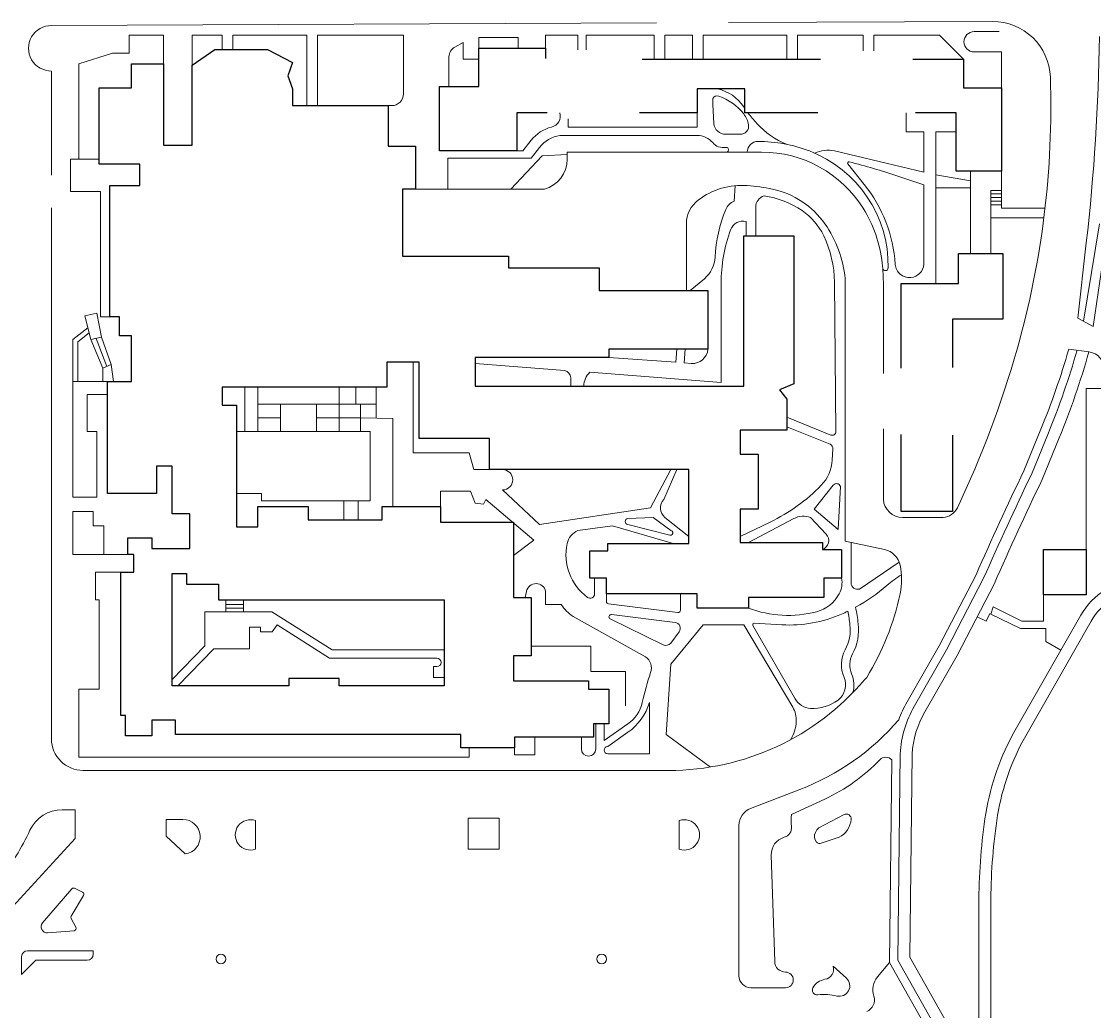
# Model space of a CAD drawing. Header units: feet. Extents: x 2817291 to 2825191, y 230718 to 237492.
# Drawn here: x 2819595 to 2820498, y 233008 to 233842 of the extents above; entities that cross this region are included whole.
import ezdxf

# ---------------------------------------------------------------- set-up
doc = ezdxf.new("R2010")
doc.units = ezdxf.units.FT
doc.layers.add('63', color=7, linetype='Continuous', lineweight=13)

msp = doc.modelspace()

# ---------------------------------------------------------------- linework, layer by layer
at = {"layer": '63'}
for p, q in [((2820129.459, 233840.923), (2819619.9, 233838.707)), ((2820412.171, 233842.152), (2820189.882, 233841.185)), ((2819685.226, 233830.584), (2819685.226, 233815.509)), ((2819714.372, 233830.584), (2819685.226, 233830.584)), ((2819714.372, 233806.464), (2819714.372, 233830.584)), ((2819738.492, 233830.584), (2819738.492, 233805.459)), ((2819763.617, 233830.584), (2819738.492, 233830.584)), ((2819763.617, 233818.524), (2819763.617, 233830.584)), ((2819772.663, 233830.584), (2819772.663, 233818.524)), ((2819834.974, 233830.584), (2819772.663, 233830.584)), ((2819834.974, 233771.288), (2819834.974, 233830.584)), ((2819844.019, 233830.584), (2819844.019, 233771.288)), ((2819916.38, 233830.584), (2819844.019, 233830.584)), ((2819916.38, 233781.338), (2819916.38, 233830.584)), ((2819979.696, 233828.574), (2820012.862, 233828.574)), ((2819979.696, 233819.529), (2819979.696, 233828.574)), ((2820012.862, 233828.574), (2820012.862, 233819.529)), ((2820035.977, 233830.584), (2820063.112, 233830.584)), ((2820035.977, 233819.529), (2820035.977, 233830.584)), ((2820063.112, 233830.584), (2820063.112, 233818.372)), ((2820070.147, 233830.584), (2820127.433, 233830.584)), ((2820070.147, 233818.372), (2820070.147, 233830.584)), ((2820127.433, 233830.584), (2820127.433, 233810.484)), ((2820136.479, 233830.584), (2820159.594, 233830.584)), ((2820136.479, 233810.484), (2820136.479, 233830.584)), ((2820159.594, 233830.584), (2820159.594, 233810.484)), ((2820168.639, 233830.584), (2820238.99, 233830.584)), ((2820168.639, 233810.484), (2820168.639, 233830.584)), ((2820238.99, 233830.584), (2820238.99, 233810.484)), ((2820248.035, 233830.584), (2820303.311, 233830.584)), ((2820248.035, 233810.484), (2820248.035, 233830.584)), ((2820303.311, 233830.584), (2820303.311, 233817.367)), ((2820312.357, 233830.584), (2820367.632, 233830.584)), ((2820312.357, 233817.367), (2820312.357, 233830.584)), ((2820367.632, 233830.584), (2820387.733, 233810.484)), ((2820396.778, 233833.599), (2820417.883, 233833.599)), ((2819959.596, 233820.534), (2819966.631, 233824.554)), ((2819966.631, 233824.554), (2819966.631, 233810.484)), ((2819671.156, 233815.509), (2819643.015, 233806.464)), ((2819685.226, 233815.509), (2819671.156, 233815.509)), ((2819954.571, 233787.368), (2819954.571, 233812.494)), ((2819966.631, 233810.484), (2819979.696, 233810.484)), ((2820419.893, 233816.514), (2820396.778, 233816.514)), ((2820419.893, 233786.363), (2820419.893, 233816.514)), ((2819643.015, 233806.464), (2819643.015, 233726.062)), ((2819619.9, 233800.434), (2819619.9, 233712.736)), ((2820176.679, 233777.318), (2820176.679, 233772.293)), ((2819903.315, 233771.288), (2819906.33, 233771.288)), ((2820163.614, 233765.258), (2820163.614, 233753.198)), ((2820176.679, 233772.293), (2820177.684, 233756.213)), ((2820339.492, 233765.258), (2820339.492, 233749.178)), ((2820055.072, 233753.198), (2820055.072, 233760.089)), ((2820163.614, 233753.198), (2820055.072, 233753.198)), ((2820339.492, 233749.178), (2820354.567, 233749.178)), ((2820354.567, 233715.196), (2820354.567, 233749.178)), ((2820364.617, 233749.178), (2820364.617, 233621.541)), ((2820364.617, 233749.178), (2820381.703, 233749.178)), ((2820016.882, 233733.097), (2820023.917, 233742.143)), ((2820048.037, 233746.163), (2820163.614, 233746.163)), ((2820006.831, 233700.937), (2820032.962, 233729.077)), ((2820011.857, 233733.097), (2820016.882, 233733.097)), ((2820023.917, 233727.067), (2820030.952, 233736.113)), ((2820032.962, 233729.077), (2820054.067, 233730.082)), ((2820054.067, 233732.092), (2820217.885, 233732.092)), ((2820054.067, 233726.062), (2820054.067, 233732.092)), ((2820354.567, 233715.196), (2820279.191, 233733.097)), ((2819635.98, 233726.062), (2819635.98, 233698.927)), ((2819643.015, 233726.062), (2819635.98, 233726.062)), ((2819643.015, 233726.062), (2819660.101, 233726.062)), ((2819953.566, 233727.067), (2820023.917, 233727.067)), ((2819953.566, 233700.937), (2819953.566, 233727.067)), ((2820290.48, 233722.252), (2820304.316, 233704.957)), ((2820354.567, 233704.622), (2820332.457, 233711.992)), ((2820393.763, 233707.972), (2820364.617, 233713.115)), ((2820393.763, 233646.666), (2820393.763, 233716.012)), ((2820419.893, 233716.012), (2820419.893, 233699.932)), ((2820194.77, 233690.887), (2820195.634, 233703.856)), ((2820354.567, 233637.621), (2820354.567, 233704.622)), ((2820393.763, 233701.942), (2820364.617, 233701.942)), ((2819635.98, 233698.927), (2819661.106, 233698.927)), ((2819661.106, 233698.927), (2819661.106, 233593.4)), ((2819915.375, 233700.937), (2819926.43, 233700.937)), ((2819915.375, 233644.656), (2819915.375, 233700.937)), ((2819926.43, 233700.937), (2820034.972, 233700.937)), ((2820410.848, 233699.932), (2820410.848, 233646.666)), ((2820419.893, 233699.932), (2820410.848, 233699.932)), ((2820410.848, 233696.917), (2820419.893, 233696.917)), ((2820410.848, 233693.902), (2820419.893, 233693.902)), ((2820419.893, 233699.932), (2820419.893, 233684.857)), ((2819619.9, 233685.117), (2819619.9, 233238.115)), ((2820212.86, 233661.741), (2820212.86, 233685.862)), ((2820410.848, 233690.887), (2820419.893, 233690.887)), ((2820410.848, 233687.872), (2820419.893, 233687.872)), ((2820419.893, 233684.857), (2820456.479, 233684.857)), ((2820455.507, 233676.817), (2820410.848, 233676.817)), ((2820154.569, 233671.791), (2820154.569, 233615.511)), ((2820204.82, 233673.801), (2820204.82, 233661.741)), ((2820502.305, 233671.791), (2820488.944, 233589.719)), ((2820491.25, 233655.711), (2820483.982, 233592.377)), ((2820004.821, 233644.656), (2819915.375, 233644.656)), ((2820004.821, 233634.606), (2820004.821, 233644.656)), ((2820497.01, 233585.399), (2820505.32, 233642.646)), ((2820081.203, 233634.606), (2820004.821, 233634.606)), ((2820081.203, 233615.511), (2820081.203, 233634.606)), ((2820157.584, 233615.511), (2820169.644, 233625.561)), ((2820183.714, 233538.124), (2820183.714, 233621.541)), ((2820280.315, 233496.626), (2820279.191, 233622.546)), ((2820288.236, 233404.457), (2820288.236, 233625.561)), ((2820320.397, 233620.535), (2820320.397, 233545.629)), ((2820154.569, 233615.511), (2820081.203, 233615.511)), ((2819648.041, 233594.405), (2819658.091, 233596.415)), ((2819653.066, 233574.305), (2819648.041, 233594.405)), ((2819658.091, 233596.415), (2819662.111, 233576.315)), ((2819661.106, 233593.4), (2819669.146, 233593.4)), ((2820483.982, 233592.377), (2820497.01, 233585.399)), ((2819637.99, 233574.305), (2819650.591, 233584.205)), ((2819642.01, 233572.351), (2819651.659, 233579.932)), ((2819662.111, 233576.315), (2819653.066, 233574.305)), ((2819657.588, 233575.31), (2819666.633, 233551.692)), ((2819662.111, 233576.315), (2819670.151, 233553.199)), ((2819637.99, 233539.129), (2819637.99, 233574.305)), ((2819642.01, 233539.129), (2819642.01, 233572.351)), ((2819653.066, 233574.305), (2819663.116, 233550.184)), ((2820146.529, 233566.265), (2820145.722, 233555.137)), ((2820153.582, 233566.265), (2820152.739, 233554.628)), ((2820493.714, 233563.862), (2820476.513, 233566.166)), ((2820089.243, 233559.23), (2820145.722, 233555.137)), ((2819663.116, 233550.184), (2819670.151, 233553.199)), ((2819663.116, 233539.129), (2819663.116, 233550.184)), ((2819670.151, 233553.199), (2819672.161, 233539.129)), ((2819924.42, 233555.209), (2819924.42, 233478.828)), ((2819976.681, 233554.204), (2820052.071, 233548.349)), ((2820152.739, 233554.628), (2820158.589, 233554.204)), ((2819637.99, 233539.129), (2819637.99, 233441.643)), ((2819667.136, 233539.129), (2819637.99, 233539.129)), ((2820057.082, 233535.109), (2820057.082, 233542.144)), ((2820073.127, 233546.714), (2820183.714, 233538.124)), ((2819782.713, 233534.104), (2819782.713, 233496.918)), ((2819793.768, 233534.104), (2819793.768, 233496.918)), ((2819876.179, 233520.034), (2819876.179, 233534.104)), ((2819893.265, 233534.104), (2819893.265, 233508.476)), ((2820491.25, 233533.099), (2820680.193, 233533.099)), ((2820491.25, 233397.422), (2820491.25, 233533.099)), ((2819650.051, 233528.074), (2819667.136, 233528.074)), ((2819650.051, 233496.918), (2819650.051, 233528.074)), ((2819862.109, 233520.034), (2819793.768, 233520.034)), ((2819812.863, 233520.034), (2819812.863, 233496.918)), ((2819843.014, 233520.034), (2819843.014, 233496.918)), ((2819862.109, 233520.034), (2819876.179, 233520.034)), ((2819880.199, 233520.034), (2819880.199, 233508.476)), ((2819812.863, 233508.476), (2819793.768, 233508.476)), ((2819843.014, 233508.476), (2819862.109, 233508.476)), ((2819862.109, 233508.476), (2819862.109, 233496.918)), ((2819880.199, 233508.476), (2819880.199, 233496.918)), ((2819907.335, 233507.974), (2819880.199, 233508.476)), ((2819907.335, 233433.602), (2819907.335, 233507.974)), ((2820238.99, 233508.979), (2820276.272, 233493.875)), ((2819658.091, 233496.918), (2819650.051, 233496.918)), ((2819658.091, 233441.643), (2819658.091, 233496.918)), ((2819888.24, 233496.918), (2819775.678, 233496.918)), ((2819888.24, 233438.628), (2819888.24, 233496.918)), ((2820275.52, 233486.139), (2820238.99, 233500.938)), ((2820320.397, 233499.168), (2820320.397, 233439.633)), ((2820453.059, 233498.929), (2820438.681, 233463.792)), ((2820445.019, 233460.738), (2820459.397, 233495.875)), ((2820454.073, 233456.375), (2820468.45, 233491.512)), ((2819924.42, 233478.828), (2819971.656, 233478.828)), ((2819971.656, 233478.828), (2819975.676, 233464.758)), ((2820277.181, 233472.798), (2820277.944, 233482.208)), ((2819975.676, 233464.758), (2819988.741, 233464.758)), ((2820124.418, 233432.597), (2820141.504, 233464.758)), ((2820135.474, 233439.633), (2820146.529, 233464.758)), ((2820262.106, 233431.592), (2820278.186, 233451.693)), ((2820284.216, 233450.688), (2820282.206, 233414.507)), ((2819637.99, 233441.643), (2819658.091, 233441.643)), ((2819775.678, 233444.658), (2819796.783, 233444.658)), ((2819796.783, 233444.658), (2819796.783, 233438.628)), ((2819947.535, 233446.668), (2819972.661, 233446.668)), ((2819947.535, 233433.602), (2819947.535, 233446.668)), ((2819972.661, 233446.668), (2819976.681, 233436.617)), ((2819999.796, 233447.673), (2820030.952, 233418.527)), ((2819796.783, 233438.628), (2819888.24, 233438.628)), ((2819866.129, 233438.628), (2819866.129, 233422.547)), ((2819878.189, 233438.628), (2819878.189, 233422.547)), ((2819976.681, 233436.617), (2819983.716, 233435.613)), ((2819983.716, 233435.613), (2819985.726, 233439.633)), ((2819985.726, 233439.633), (2820025.927, 233405.462)), ((2820030.952, 233418.527), (2820124.418, 233432.597)), ((2820282.206, 233414.507), (2820262.106, 233431.592)), ((2819637.99, 233429.582), (2819655.076, 233429.582)), ((2819637.99, 233393.402), (2819637.99, 233429.582)), ((2819655.076, 233429.582), (2819655.076, 233417.522)), ((2820126.428, 233424.557), (2820105.323, 233423.552)), ((2820141.504, 233413.502), (2820126.428, 233424.557)), ((2820156.579, 233408.477), (2820136.479, 233424.557)), ((2820206.83, 233403.452), (2820245.02, 233423.552)), ((2820259.091, 233424.557), (2820272.156, 233410.487)), ((2820336.477, 233424.557), (2820370.647, 233424.557)), ((2819655.076, 233417.522), (2819664.121, 233417.522)), ((2819664.121, 233417.522), (2819664.121, 233393.402)), ((2820063.112, 233413.502), (2820092.258, 233417.522)), ((2820092.258, 233417.522), (2820143.514, 233402.447)), ((2820105.323, 233418.527), (2820140.499, 233409.482)), ((2820199.795, 233408.477), (2820224.92, 233420.537)), ((2820025.927, 233405.462), (2820008.842, 233392.397)), ((2820321.402, 233397.422), (2820288.236, 233404.457)), ((2820293.249, 233403.394), (2820293.249, 233369.281)), ((2819684.221, 233393.402), (2819637.99, 233393.402)), ((2820300.296, 233364.256), (2820333.734, 233386.851)), ((2819657.086, 233378.326), (2819657.086, 233355.211)), ((2819678.191, 233378.326), (2819657.086, 233378.326)), ((2820077.183, 233373.301), (2820077.183, 233360.236)), ((2820398.465, 233376.331), (2820367.484, 233316.369)), ((2820404.818, 233373.301), (2820373.663, 233313)), ((2820413.895, 233368.974), (2820382.489, 233308.188)), ((2820018.892, 233357.221), (2820019.897, 233362.246)), ((2820035.977, 233362.246), (2820035.977, 233351.191)), ((2820087.233, 233360.236), (2820087.233, 233353.719)), ((2820149.544, 233346.433), (2820149.544, 233360.236)), ((2820455.069, 233337.121), (2820455.069, 233359.231)), ((2819657.086, 233355.211), (2819660.101, 233355.211)), ((2819660.101, 233355.211), (2819660.101, 233279.835)), ((2819766.632, 233345.161), (2819766.632, 233355.211)), ((2819766.632, 233351.191), (2819781.708, 233351.191)), ((2819781.708, 233345.161), (2819781.708, 233355.211)), ((2820035.977, 233351.191), (2820049.042, 233351.191)), ((2820088.994, 233351.725), (2820147.285, 233344.438)), ((2819749.145, 233345.161), (2819805.579, 233345.161)), ((2819749.145, 233316.437), (2819749.145, 233345.161)), ((2819766.632, 233348.176), (2819781.708, 233348.176)), ((2819805.579, 233345.161), (2819856.118, 233313)), ((2820059.092, 233341.141), (2820120.076, 233307.191)), ((2820144.972, 233336.185), (2820091.572, 233342.86)), ((2820406.828, 233337.121), (2820399.416, 233340.951)), ((2820406.828, 233337.121), (2820409.933, 233343.59)), ((2820410.848, 233343.151), (2820412.858, 233349.181)), ((2820410.848, 233343.151), (2820435.974, 233331.091)), ((2820412.858, 233349.181), (2820436.979, 233337.121)), ((2820429.188, 233241.483), (2820486.538, 233342.098)), ((2819786.733, 233332.096), (2819795.778, 233332.096)), ((2819786.733, 233314.005), (2819786.733, 233332.096)), ((2819795.778, 233332.096), (2819795.778, 233328.076)), ((2819805.828, 233328.076), (2819809.848, 233334.106)), ((2819809.848, 233334.106), (2819854.069, 233305.965)), ((2820090.439, 233339.06), (2820135.061, 233317.244)), ((2820141.504, 233300.94), (2820168.639, 233334.106)), ((2820168.639, 233334.106), (2820202.81, 233334.106)), ((2820202.81, 233334.106), (2820244.015, 233264.76)), ((2820210.58, 233333.571), (2820246.025, 233271.795)), ((2820234.97, 233334.106), (2820211.707, 233335.398)), ((2820436.979, 233337.121), (2820455.069, 233337.121)), ((2820495.27, 233337.121), (2820437.984, 233236.619)), ((2819795.778, 233328.076), (2819805.828, 233328.076)), ((2820141.289, 233318.744), (2820148.368, 233328.184)), ((2820435.974, 233331.091), (2820457.079, 233331.091)), ((2820457.079, 233331.091), (2820457.079, 233320.035)), ((2819721.376, 233287.742), (2819749.145, 233316.437)), ((2819726.432, 233282.85), (2819756.582, 233314.005)), ((2819756.582, 233314.005), (2819786.733, 233314.005)), ((2820074.168, 233316.016), (2820023.917, 233316.016)), ((2820074.168, 233294.91), (2820074.168, 233316.016)), ((2820367.484, 233316.369), (2820340.427, 233269.269)), ((2820457.079, 233320.035), (2820469.822, 233312.772)), ((2819854.069, 233305.965), (2819944.52, 233305.965)), ((2819856.118, 233313), (2819950.551, 233313)), ((2820373.663, 233313), (2820346.527, 233265.765)), ((2820382.489, 233308.188), (2820355.242, 233260.758)), ((2819941.505, 233298.93), (2819944.52, 233298.93)), ((2819941.505, 233289.885), (2819941.505, 233298.93)), ((2820137.484, 233241.644), (2820141.504, 233300.94)), ((2819950.551, 233289.885), (2819941.505, 233289.885)), ((2820103.313, 233294.91), (2820074.168, 233294.91)), ((2820103.313, 233265.765), (2820103.313, 233294.91)), ((2820304.592, 233287.842), (2820306.326, 233289.885)), ((2819643.015, 233279.835), (2819643.015, 233222.549)), ((2819660.101, 233279.835), (2819643.015, 233279.835)), ((2820123.413, 233268.78), (2820123.413, 233225.564)), ((2820078.188, 233229.584), (2820078.188, 233250.689)), ((2820085.223, 233236.619), (2820105.323, 233250.689)), ((2820085.223, 233250.689), (2820085.223, 233236.619)), ((2820088.238, 233231.594), (2820105.323, 233243.654)), ((2820174.856, 233214.383), (2820137.484, 233241.644)), ((2820026.932, 233224.559), (2820026.932, 233239.634)), ((2820066.127, 233239.634), (2820066.127, 233229.584)), ((2819971.656, 233222.549), (2819971.656, 233230.589)), ((2820009.846, 233230.589), (2820009.846, 233224.559)), ((2820009.846, 233224.559), (2820026.932, 233224.559)), ((2820123.413, 233225.564), (2820088.238, 233225.564)), ((2820334.467, 233225.564), (2820332.457, 233051.696)), ((2820344.513, 233225.19), (2820342.538, 233054.297)), ((2819643.015, 233222.549), (2819971.656, 233222.549)), ((2820327.372, 233220.423), (2820325.4, 233049.875)), ((2819646.521, 233211.494), (2820139.612, 233211.494)), ((2820250.046, 233195.413), (2820208.603, 233179.474)), ((2820243.01, 233174.308), (2820271.151, 233187.373)), ((2819640, 233178.328), (2819628.945, 233178.328)), ((2819640, 233154.208), (2819640, 233178.328)), ((2819716.382, 233170.288), (2819730.452, 233170.288)), ((2819716.382, 233156.218), (2819716.382, 233170.288)), ((2819791.758, 233145.163), (2819791.758, 233169.283)), ((2819970.651, 233171.293), (2819970.651, 233145.163)), ((2819996.781, 233171.293), (2819970.651, 233171.293)), ((2819996.781, 233145.163), (2819996.781, 233171.293)), ((2820148.539, 233145.163), (2820148.539, 233169.283)), ((2820266.126, 233163.253), (2820287.231, 233174.308)), ((2820198.79, 233165.185), (2820198.79, 233038.631)), ((2819569.649, 233077.826), (2819640, 233154.208)), ((2819732.462, 233141.143), (2819716.382, 233156.218)), ((2820283.211, 233155.213), (2820268.136, 233150.188)), ((2819970.651, 233145.163), (2819996.781, 233145.163)), ((2820228.94, 233050.691), (2820225.925, 233140.138)), ((2819636.969, 233111.81), (2819612.329, 233083.064)), ((2819636.572, 233088.863), (2819646.924, 233106.116)), ((2819646.099, 233108.948), (2819639.394, 233112.3)), ((2820400.798, 232959.335), (2820400.798, 233098.932)), ((2820410.848, 233098.932), (2820410.848, 232934.033)), ((2819640.527, 233079.541), (2819636.531, 233086.867)), ((2819616.545, 233074.784), (2819638.923, 233076.575)), ((2819594.775, 233054.711), (2819594.775, 233039.636)), ((2819594.775, 233039.636), (2819606.835, 233051.696)), ((2819655.076, 233059.736), (2819599.8, 233059.736)), ((2819606.835, 233051.696), (2819650.051, 233051.696)), ((2819655.076, 233056.721), (2819655.076, 233059.736)), ((2820332.457, 233051.696), (2820402.001, 232929.259)), ((2820342.538, 233054.297), (2820397.04, 232958.342)), ((2820278.186, 233046.671), (2820289.241, 233036.621)), ((2820325.4, 233049.875), (2820315.372, 233037.626)), ((2820425.228, 232874.122), (2820325.4, 233049.875)), ((2820208.84, 233028.581), (2820237.985, 233028.581))]:
    msp.add_line(p, q, dxfattribs=at)
at = {"layer": '63', "lineweight": 25}
for p, q in [((2819979.696, 233819.529), (2820035.977, 233819.529)), ((2819979.696, 233787.368), (2819979.696, 233819.529)), ((2820035.977, 233819.529), (2820035.977, 233810.858)), ((2819738.492, 233805.459), (2819757.587, 233818.524)), ((2819757.587, 233818.524), (2819801.808, 233818.524)), ((2819801.808, 233818.524), (2819822.913, 233807.469)), ((2820117.186, 233810.484), (2820267.55, 233810.484)), ((2820345.102, 233810.484), (2820387.733, 233810.484)), ((2820387.733, 233810.484), (2820387.733, 233786.363)), ((2819687.236, 233806.464), (2819714.372, 233806.464)), ((2819687.236, 233786.363), (2819687.236, 233806.464)), ((2819714.372, 233806.464), (2819714.372, 233738.122)), ((2819738.492, 233738.122), (2819738.492, 233805.459)), ((2819822.913, 233807.469), (2819818.893, 233796.413)), ((2819818.893, 233796.413), (2819822.913, 233785.358)), ((2819660.101, 233786.363), (2819687.236, 233786.363)), ((2819660.101, 233722.042), (2819660.101, 233786.363)), ((2819822.913, 233785.358), (2819822.913, 233771.288)), ((2819946.53, 233787.368), (2819979.696, 233787.368)), ((2819946.53, 233733.097), (2819946.53, 233787.368)), ((2820163.614, 233785.358), (2820163.614, 233765.258)), ((2820203.815, 233785.358), (2820163.614, 233785.358)), ((2820203.815, 233765.258), (2820203.815, 233785.358)), ((2820387.733, 233786.363), (2820419.893, 233786.363)), ((2820419.893, 233786.363), (2820419.893, 233716.012)), ((2819822.913, 233771.288), (2819903.315, 233771.288)), ((2819903.315, 233771.288), (2819903.315, 233737.117)), ((2820011.857, 233765.258), (2820011.857, 233733.097)), ((2820037.402, 233765.258), (2820011.857, 233765.258)), ((2820163.614, 233765.258), (2820114.954, 233765.258)), ((2820265.318, 233765.258), (2820203.815, 233765.258)), ((2820381.703, 233765.258), (2820347.335, 233765.258)), ((2820381.703, 233716.012), (2820381.703, 233765.258)), ((2819714.372, 233738.122), (2819738.492, 233738.122)), ((2819903.315, 233737.117), (2819926.43, 233737.117)), ((2819926.43, 233737.117), (2819926.43, 233700.937)), ((2820011.857, 233733.097), (2819946.53, 233733.097)), ((2819694.271, 233722.042), (2819660.101, 233722.042)), ((2819694.271, 233703.952), (2819694.271, 233722.042)), ((2820419.893, 233716.012), (2820381.703, 233716.012)), ((2819669.146, 233703.952), (2819694.271, 233703.952)), ((2819669.146, 233593.4), (2819669.146, 233703.952)), ((2819915.375, 233700.937), (2819915.375, 233644.656)), ((2819926.43, 233700.937), (2819915.375, 233700.937)), ((2820202.81, 233661.741), (2820245.02, 233661.741)), ((2820202.81, 233535.109), (2820202.81, 233661.741)), ((2820245.02, 233661.741), (2820245.02, 233537.119)), ((2819915.375, 233644.656), (2820004.821, 233644.656)), ((2820004.821, 233644.656), (2820004.821, 233634.606)), ((2820383.713, 233646.666), (2820420.898, 233646.666)), ((2820383.713, 233621.541), (2820383.713, 233646.666)), ((2820420.898, 233646.666), (2820420.898, 233591.39)), ((2820004.821, 233634.606), (2820081.203, 233634.606)), ((2820081.203, 233634.606), (2820081.203, 233615.511)), ((2820335.472, 233621.541), (2820383.713, 233621.541)), ((2820335.472, 233550.214), (2820335.472, 233621.541)), ((2820081.203, 233615.511), (2820172.659, 233615.511)), ((2820172.659, 233615.511), (2820172.659, 233566.265)), ((2819677.186, 233593.4), (2819669.146, 233593.4)), ((2819677.186, 233577.32), (2819677.186, 233593.4)), ((2820378.688, 233591.39), (2820378.688, 233550.831)), ((2820420.898, 233591.39), (2820378.688, 233591.39)), ((2819687.236, 233577.32), (2819677.186, 233577.32)), ((2819687.236, 233539.129), (2819687.236, 233577.32)), ((2820089.243, 233566.265), (2820089.243, 233559.23)), ((2820172.659, 233566.265), (2820089.243, 233566.265)), ((2819976.681, 233559.23), (2819976.681, 233535.109)), ((2820089.243, 233559.23), (2819976.681, 233559.23)), ((2819902.31, 233555.209), (2819902.31, 233534.104)), ((2819929.445, 233555.209), (2819902.31, 233555.209)), ((2819929.445, 233490.888), (2819929.445, 233555.209)), ((2819667.136, 233539.129), (2819687.236, 233539.129)), ((2819667.136, 233444.658), (2819667.136, 233539.129)), ((2819763.617, 233534.104), (2819763.617, 233519.029)), ((2819902.31, 233534.104), (2819763.617, 233534.104)), ((2819976.681, 233535.109), (2820202.81, 233535.109)), ((2820245.02, 233537.119), (2820232.96, 233532.094)), ((2820232.96, 233532.094), (2820238.99, 233524.054)), ((2820238.99, 233524.054), (2820238.99, 233497.924)), ((2819763.617, 233519.029), (2819775.678, 233519.029)), ((2819775.678, 233519.029), (2819775.678, 233416.517)), ((2820199.795, 233497.924), (2820199.795, 233477.823)), ((2820238.99, 233497.924), (2820199.795, 233497.924)), ((2820335.472, 233429.582), (2820335.472, 233494.47)), ((2819988.741, 233490.888), (2819929.445, 233490.888)), ((2819988.741, 233464.758), (2819988.741, 233490.888)), ((2820378.688, 233493.852), (2820378.688, 233429.582)), ((2820199.795, 233477.823), (2820214.87, 233477.823)), ((2820214.87, 233477.823), (2820214.87, 233431.592)), ((2819708.342, 233467.773), (2819708.342, 233444.658)), ((2819721.407, 233467.773), (2819708.342, 233467.773)), ((2819721.407, 233427.572), (2819721.407, 233467.773)), ((2820156.579, 233464.758), (2819988.741, 233464.758)), ((2820156.579, 233402.447), (2820156.579, 233464.758)), ((2819708.342, 233444.658), (2819667.136, 233444.658)), ((2819793.768, 233433.602), (2819835.979, 233433.602)), ((2819793.768, 233416.517), (2819793.768, 233433.602)), ((2819835.979, 233433.602), (2819835.979, 233422.547)), ((2819898.29, 233433.602), (2819947.535, 233433.602)), ((2819898.29, 233422.547), (2819898.29, 233433.602)), ((2819947.535, 233433.602), (2819947.535, 233420.537)), ((2820199.795, 233431.592), (2820199.795, 233403.452)), ((2820214.87, 233431.592), (2820199.795, 233431.592)), ((2819736.482, 233427.572), (2819721.407, 233427.572)), ((2819736.482, 233398.427), (2819736.482, 233427.572)), ((2819835.979, 233422.547), (2819898.29, 233422.547)), ((2820378.688, 233429.582), (2820335.472, 233429.582)), ((2819775.678, 233416.517), (2819793.768, 233416.517)), ((2819947.535, 233420.537), (2820008.842, 233420.537)), ((2820008.842, 233420.537), (2820008.842, 233357.221)), ((2819684.221, 233407.472), (2819704.321, 233407.472)), ((2819684.221, 233393.402), (2819684.221, 233407.472)), ((2819704.321, 233407.472), (2819704.321, 233398.427)), ((2819704.321, 233398.427), (2819736.482, 233398.427)), ((2820073.163, 233396.417), (2820088.238, 233396.417)), ((2820073.163, 233373.301), (2820073.163, 233396.417)), ((2820088.238, 233402.447), (2820156.579, 233402.447)), ((2820088.238, 233396.417), (2820088.238, 233402.447)), ((2820199.795, 233403.452), (2820269.141, 233403.452)), ((2820269.141, 233403.452), (2820269.141, 233397.422)), ((2820269.141, 233397.422), (2820285.221, 233397.422)), ((2820285.221, 233397.422), (2820285.221, 233373.301)), ((2820455.069, 233397.422), (2820491.25, 233397.422)), ((2820455.069, 233359.231), (2820455.069, 233397.422)), ((2820491.25, 233397.422), (2820491.25, 233359.231)), ((2819689.246, 233393.402), (2819684.221, 233393.402)), ((2819689.246, 233378.326), (2819689.246, 233393.402)), ((2819678.191, 233378.326), (2819689.246, 233378.326)), ((2819678.191, 233257.725), (2819678.191, 233378.326)), ((2819721.407, 233377.321), (2819733.467, 233377.321)), ((2819721.407, 233282.85), (2819721.407, 233377.321)), ((2819733.467, 233377.321), (2819733.467, 233368.276)), ((2819733.467, 233368.276), (2819760.602, 233368.276)), ((2819760.602, 233368.276), (2819760.602, 233355.211)), ((2820087.233, 233373.301), (2820073.163, 233373.301)), ((2820087.233, 233360.236), (2820087.233, 233373.301)), ((2820270.146, 233373.301), (2820270.146, 233357.221)), ((2820285.221, 233373.301), (2820270.146, 233373.301)), ((2820163.614, 233360.236), (2820087.233, 233360.236)), ((2820163.614, 233348.176), (2820163.614, 233360.236)), ((2820491.25, 233359.231), (2820455.069, 233359.231)), ((2819760.602, 233355.211), (2819950.551, 233355.211)), ((2819950.551, 233355.211), (2819950.551, 233282.85)), ((2820008.842, 233357.221), (2820023.917, 233357.221)), ((2820023.917, 233357.221), (2820023.917, 233307.975)), ((2820206.83, 233357.221), (2820206.83, 233348.176)), ((2820270.146, 233357.221), (2820206.83, 233357.221)), ((2820206.83, 233348.176), (2820163.614, 233348.176)), ((2820008.842, 233307.975), (2820008.842, 233286.87)), ((2820023.917, 233307.975), (2820008.842, 233307.975)), ((2819819.898, 233288.88), (2819819.898, 233282.85)), ((2819862.109, 233288.88), (2819819.898, 233288.88)), ((2819862.109, 233282.85), (2819862.109, 233288.88)), ((2820008.842, 233286.87), (2820072.158, 233286.87)), ((2820072.158, 233286.87), (2820072.158, 233279.835)), ((2819819.898, 233282.85), (2819721.407, 233282.85)), ((2819950.551, 233282.85), (2819862.109, 233282.85)), ((2820072.158, 233279.835), (2820089.243, 233279.835)), ((2820089.243, 233279.835), (2820089.243, 233250.689)), ((2819682.211, 233257.725), (2819678.191, 233257.725)), ((2819682.211, 233240.639), (2819682.211, 233257.725)), ((2819704.321, 233253.704), (2819704.321, 233240.639)), ((2819724.422, 233253.704), (2819704.321, 233253.704)), ((2819724.422, 233241.644), (2819724.422, 233253.704)), ((2820076.178, 233250.689), (2820076.178, 233239.634)), ((2820089.243, 233250.689), (2820076.178, 233250.689)), ((2819964.621, 233241.644), (2819724.422, 233241.644)), ((2819964.621, 233230.589), (2819964.621, 233241.644)), ((2819704.321, 233240.639), (2819682.211, 233240.639)), ((2820009.846, 233239.634), (2820009.846, 233230.589)), ((2820076.178, 233239.634), (2820009.846, 233239.634)), ((2820009.846, 233230.589), (2819964.621, 233230.589))]:
    msp.add_line(p, q, dxfattribs=at)
at = {"layer": '63'}
for points in [[(2819880.199, 233508.476), (2819862.109, 233508.476), (2819862.109, 233534.104)], [(2819876.179, 233520.034), (2819880.199, 233520.034), (2819893.265, 233520.034)]]:
    msp.add_lwpolyline(points, dxfattribs=at)
for centre in [(2819762.612, 233052.701), (2820083.213, 233052.701)]:
    msp.add_circle(centre, 4.02, dxfattribs=at)
for centre, radius, start, end in [((2819619.729, 233819.57), 19.138, 89.48741, 270.51259), ((2820412.382, 233793.508), 48.644, 1.88388, 90.24911), ((2820396.778, 233825.056), 8.543, 90, 270), ((2818785.466, 233851.457), 1716.978, 353.45371, 359.26992), ((2819963.515, 233812.494), 8.945, 115.98924, 180), ((2819713.772, 233770.53), 747.632, 344.14426, 1.88388), ((2820173.264, 233750.701), 35.446, 33.53505, 77.89119), ((2819906.33, 233781.338), 10.05, 270, 0), ((2820180.359, 233775.405), 4.148, 71.07706, 152.52576), ((2820166.996, 233736.426), 45.354, 37.84759, 71.07706), ((2820038.708, 233762.618), 9.695, 283.68547, 15.80166), ((2820295.354, 233831.618), 111.025, 213.53505, 214.46259), ((2820295.354, 233831.618), 111.025, 216.70592, 222.77941), ((2820187.322, 233756.815), 9.656, 183.57634, 272.44924), ((2820186.524, 233751.599), 20.623, 10.07739, 37.84759), ((2820266.638, 233805.046), 71.901, 222.77941, 247.31178), ((2820048.315, 233723.166), 30.909, 103.68547, 142.12502), ((2820193.765, 233606.19), 141.107, 87.55076, 92.44924), ((2820200.087, 233754.01), 6.848, 267.55076, 10.07739), ((2820052.148, 233719.627), 26.853, 98.80608, 142.12502), ((2820163.614, 233728.994), 17.169, 40.44972, 90), ((2820185.75, 233747.866), 11.92, 220.44972, 279.58407), ((2820214.87, 233732.092), 9.045, 90, 180), ((2820214.87, 233620.975), 120.162, 68.92163, 90), ((2820188.074, 233734.102), 2.038, 260.41593, 99.58407), ((2820218.098, 233631.613), 100.48, 31.99836, 90.12162), ((2820220.823, 233636.42), 103.61, 358.99649, 68.92163), ((2820273.58, 233709.473), 24.282, 76.63978, 116.59396), ((2820027.99, 233726.062), 26.078, 285.53033, 0), ((2820291.334, 233722.936), 1.094, 75.6874, 218.65981), ((2820145.272, 233150.439), 591.929, 71.56505, 75.6874), ((2820201.302, 233642.981), 61.139, 85.75781, 126.8699), ((2820194.195, 233547.169), 157.213, 77.98199, 85.75781), ((2820210.278, 233629.726), 120.428, 3.75864, 38.65981), ((2820222.576, 233685.862), 9.716, 105.76098, 180), ((2820209.67, 233620.654), 75.262, 55.72491, 82.15962), ((2820211.799, 233629.86), 72.67, 35.24099, 77.98199), ((2820179.694, 233671.791), 25.125, 126.8699, 180), ((2820300.254, 233637.417), 121.724, 157.57491, 177.06433), ((2820199.713, 233678.908), 12.958, 112.42509, 157.57491), ((2820209.768, 233626.408), 110.303, 6.35966, 31.99836), ((2820222.055, 233638.826), 53.272, 25.47768, 55.72491), ((2820314.932, 233621.541), 131.218, 159.83881, 180), ((2820202.258, 233662.91), 11.189, 76.76271, 159.83881), ((2820193.175, 233616.702), 95.473, 5.32413, 35.24099), ((2820186.144, 233621.715), 93.05, 0.51156, 25.47768), ((2820153.492, 233644.943), 25.23, 309.80557, 357.06433), ((2820157.081, 233620.536), 163.315, 0, 6.35966), ((2820322.1, 233634.646), 2.317, 190.61623, 358.99649), ((2820342.316, 233638.401), 11.895, 183.75864, 275.76864), ((2820342.27, 233638.863), 12.36, 275.76864, 354.23136), ((2820159.54, 233567.332), 13.162, 265.85538, 355.34722), ((2819603.089, 233801.966), 862.692, 334.64927, 344.14426), ((2819828.487, 233754.501), 674.839, 337.74578, 343.79461), ((2819834.825, 233751.447), 674.839, 337.74578, 343.98221), ((2819843.879, 233747.084), 674.839, 337.74578, 344.25005), ((2820491.784, 233549.449), 14.541, 0, 82.36979), ((2820050.736, 233542.144), 6.347, 0, 77.85566), ((2820084.126, 233535.109), 15.989, 133.4662, 180), ((2820277.376, 233496.6), 2.94, 247.94589, 0.51156), ((2820274.055, 233482.524), 3.901, 355.36454, 67.94589), ((2820244.972, 233474.111), 32.236, 315.93694, 357.66588), ((2819999.796, 233456.215), 8.543, 270, 90), ((2822840.943, 232306.204), 2666.622, 154.27178, 156.34026), ((2822840.943, 232306.204), 2659.587, 154.27178, 156.3451), ((2820159.497, 233556.835), 151.186, 295.64101, 315.93694), ((2820280.92, 233449.505), 3.502, 19.73516, 141.34019), ((2822840.943, 232306.204), 2649.537, 154.27178, 156.35206), ((2820142.877, 233432.555), 10.242, 136.28796, 231.34019), ((2820336.477, 233440.671), 16.114, 183.69522, 270), ((2820369.976, 233438.629), 14.088, 272.73087, 334.64927), ((2820105.443, 233421.04), 2.515, 92.72631, 267.27369), ((2820253.202, 233408.008), 17.566, 70.41269, 117.75854), ((2820069.186, 233399.305), 15.441, 113.16039, 168.2608), ((2820141.015, 233411.489), 2.072, 255.57923, 76.34829), ((2820266.221, 233404.976), 8.099, 291.13187, 42.87891), ((2820098.194, 233393.277), 45.07, 168.2608, 233.1301), ((2820317.884, 233380.839), 16.952, 11.97613, 78.02387), ((2820277.612, 233372.296), 58.12, 348.02387, 11.97613), ((2820027.937, 233360.638), 8.199, 11.30993, 168.69007), ((2820265.683, 233369.62), 19.881, 331.83677, 10.67091), ((2820298.564, 233369.281), 5.315, 180, 289.01979), ((2820389.786, 233290.818), 101.245, 122.36294, 130.96351), ((2820538.589, 233312.429), 59.912, 92.13984, 150.31686), ((2820073.414, 233360.236), 3.769, 233.1301, 0), ((2820256.367, 233374.608), 30.45, 284.74357, 331.83677), ((2820225.391, 233480.177), 149.518, 298.59204, 310.96351), ((2820117.286, 233406.305), 222.013, 328.37332, 348.02387), ((2820538.589, 233312.429), 49.862, 92.42915, 150.31686), ((2820078.69, 233370.789), 35.54, 213.46538, 236.53462), ((2820089.243, 233353.719), 2.01, 180, 262.87499), ((2820091.322, 233340.865), 2.01, 82.87498, 243.94651), ((2820147.534, 233346.433), 2.01, 262.87499, 0), ((2820240.18, 233436.115), 94.051, 249.23086, 284.74356), ((2820241.088, 233444.226), 110.29, 266.82017, 293.58778), ((2820225.391, 233480.177), 149.518, 293.58778, 295.78954), ((2820127.776, 233313.888), 165.718, 7.00742, 11.01467), ((2820127.776, 233313.888), 172.754, 7.00742, 11.69036), ((2820144.348, 233331.199), 5.025, 323.13011, 82.87499), ((2820211.639, 233334.179), 1.221, 86.82017, 209.84593), ((2820257.362, 233329.817), 35.157, 331.42399, 7.00742), ((2820257.362, 233329.817), 42.192, 331.42399, 7.00742), ((2820137.269, 233321.759), 5.025, 243.94651, 323.13011), ((2819944.52, 233302.448), 3.518, 270, 90), ((2820113.435, 233297.668), 11.61, 341.08766, 55.11211), ((2820311.34, 233300.416), 26.309, 151.42398, 203.59691), ((2820311.34, 233300.416), 19.273, 151.42398, 203.59691), ((2820340.775, 233219.778), 228.703, 161.08766, 167.62785), ((2820139.612, 233427.919), 216.425, 270, 319.66686), ((2820272.647, 233283.514), 15.915, 306.91597, 23.59691), ((2820272.647, 233283.514), 22.95, 343.19157, 23.59691), ((2820088.175, 233275.187), 29.903, 304.99202, 347.62785), ((2820077.942, 233282.444), 47.48, 305.21759, 343.27464), ((2820259.948, 233279.783), 16.051, 209.84593, 266.93907), ((2820260.978, 233299.047), 35.342, 266.93907, 306.91597), ((2820426.352, 233219.908), 99.094, 150.12401, 159.86107), ((2820225.401, 233253.699), 21.652, 357.35359, 30.71891), ((2820426.352, 233219.908), 92.059, 150.12401, 176.47751), ((2820426.352, 233219.908), 82.009, 150.12401, 176.30728), ((2820215.781, 233254.144), 31.282, 327.49223, 357.35359), ((2820175.036, 233390.438), 208.952, 291.03751, 319.24391), ((2820617.737, 233140.297), 213.985, 151.77959, 171.82877), ((2819646.521, 233238.115), 26.621, 180, 270), ((2820617.737, 233140.297), 203.935, 151.8152, 171.82877), ((2820072.158, 233229.584), 6.03, 180, 0), ((2820088.238, 233228.579), 3.015, 90, 270), ((2820206.927, 233325.702), 152.511, 294.90477, 316.40589), ((2820322.323, 233215.834), 6.823, 42.26941, 136.40589), ((2819628.945, 233148.237), 30.091, 90, 154.39147), ((2820214.099, 233165.185), 15.309, 111.03751, 180), ((2819730.452, 233155.646), 14.642, 277.89038, 90), ((2819787.472, 233157.223), 12.799, 70.43519, 289.56482), ((2820152.825, 233157.223), 12.799, 250.43519, 109.56482), ((2820283.596, 233169.283), 40.895, 172.94187, 187.05813), ((2820274.448, 233171.943), 18.886, 297.64598, 354.97389), ((2820289.147, 233170.65), 4.13, 354.97389, 117.64597), ((2820905.819, 233098.932), 505.021, 171.82877, 180), ((2820905.819, 233098.932), 494.971, 171.82877, 180), ((2819355.266, 233279.412), 273.401, 324.08309, 334.39147), ((2820234.746, 233163.235), 8.327, 285.56174, 7.05813), ((2820279.628, 233149.986), 18.93, 135.50274, 150.75747), ((2820241.037, 233140.647), 15.12, 105.56174, 181.93059), ((2820269.072, 233155.895), 6.832, 150.75747, 223.49257), ((2820266.915, 233153.849), 3.859, 223.49257, 288.43495), ((2819638.495, 233110.502), 2.01, 63.43495, 139.39871), ((2819645.2, 233107.15), 2.01, 329.03624, 63.43495), ((2819638.296, 233087.829), 2.01, 149.03624, 208.61046), ((2819616.144, 233079.793), 5.025, 139.39871, 274.57392), ((2819638.763, 233078.578), 2.01, 274.57392, 28.61046), ((2819599.8, 233054.711), 5.025, 90, 180), ((2819650.05, 233056.721), 5.025, 270, 0), ((2820237.985, 233050.691), 9.045, 180, 270), ((2820269.727, 233044.288), 8.788, 279.32252, 15.73509), ((2820208.84, 233038.631), 10.05, 180, 270), ((2820237.985, 233035.113), 6.533, 270, 90), ((2820273.445, 233021.643), 14.16, 99.32252, 150.66152), ((2820283.314, 233030.101), 8.812, 256.12872, 47.72631), ((2820328.557, 233026.831), 17.041, 140.69306, 198.06764), ((2820264.645, 233026.589), 4.066, 150.66152, 276.71862), ((2820270.394, 232977.784), 45.076, 76.12872, 96.71862), ((2820302.297, 233018.264), 10.581, 292.38209, 18.06764)]:
    msp.add_arc(centre, radius, start, end, dxfattribs=at)

doc.saveas('drawing.dxf')
